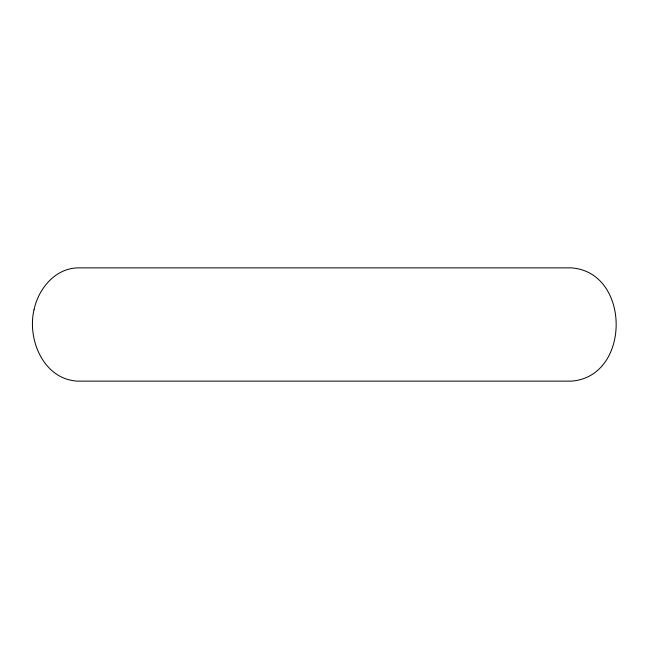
<?xml version="1.0" encoding="UTF-8"?>
<svg xmlns="http://www.w3.org/2000/svg" width="649" height="649" viewBox="0 0 649 649"><rect width="100%" height="100%" fill="white"/><g stroke="black" fill="none" stroke-linecap="round" stroke-linejoin="round"><path stroke-width="0.97" d="M33.991 309.841C27.007 339.678 43.694 379.519 77.758 381.125L571.242 381.125C631.136 376.98 631.136 272.02 571.242 267.875L77.758 267.875C54.946 268.443 38.437 288.846 33.991 309.841"/></g></svg>
